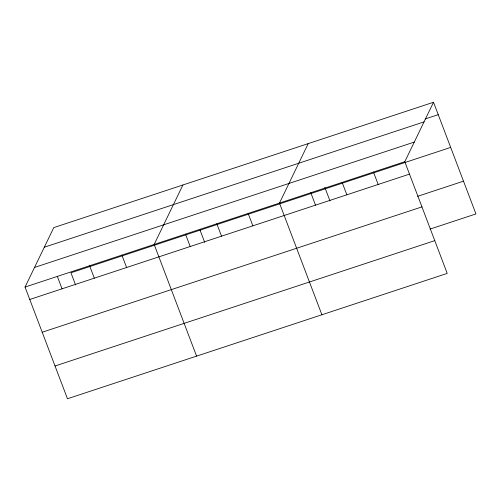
<?xml version="1.0" encoding="UTF-8"?>
<svg xmlns="http://www.w3.org/2000/svg" width="501" height="501" viewBox="0 0 501 501"><rect width="100%" height="100%" fill="white"/><g stroke="black" fill="none" stroke-linecap="round" stroke-linejoin="round"><path stroke-width="0.75" d="M433.528 102.248L404.783 161.717L447.211 273.402L67.472 398.752L25.05 287.067L53.789 227.598L433.528 102.248L475.95 213.933L430.052 229.082M182.903 184.982L154.158 244.45L196.586 356.13M308.215 143.612L279.47 203.08L321.899 314.766M425.124 118.981L438.237 114.654M44.307 247.225L424.04 121.875M34.538 267.446L414.271 142.09M25.05 287.067L404.783 161.717M450.681 147.419L70.948 272.769L75.588 284.975M29.766 299.479L409.499 174.123M417.609 196.323L463.506 181.168M42.209 332.238L421.942 206.888M55.029 365.993L434.762 240.637M373.458 172.056L378.167 184.468M342.127 182.402L346.842 194.808M324.817 187.324L330.009 200.989M310.802 192.741L315.511 205.147M248.145 213.426L252.855 225.832M216.814 223.765L221.53 236.171M200.062 230.147L204.696 242.359M185.489 234.105L190.198 246.517M121.881 255.103L126.596 267.509M89.604 265.762L94.32 278.168M57.327 276.414L62.043 288.82"/></g></svg>
